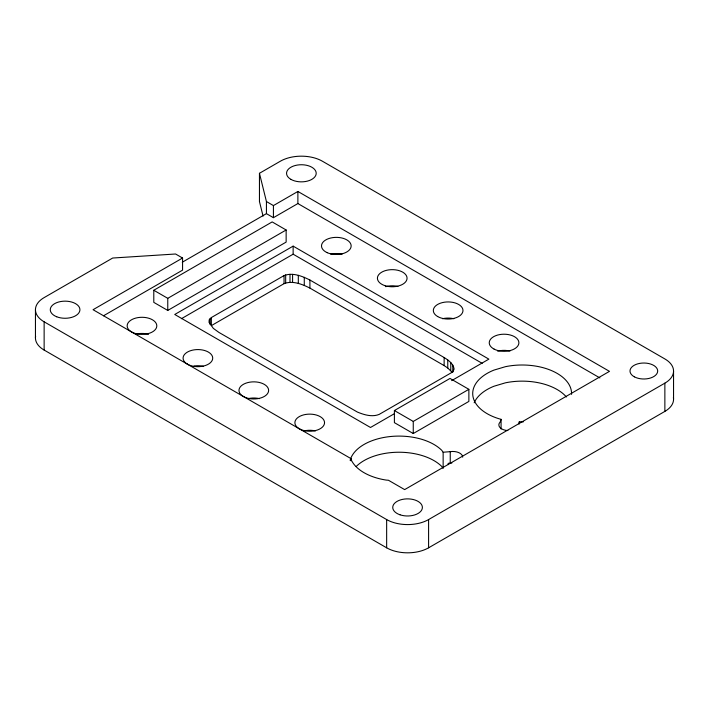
<?xml version="1.0" encoding="UTF-8"?>
<svg xmlns="http://www.w3.org/2000/svg" width="709" height="709" viewBox="0 0 709 709"><rect width="100%" height="100%" fill="white"/><g stroke="black" fill="none" stroke-linecap="round" stroke-linejoin="round"><path stroke-width="1.06" d="M209.359 319.662L209.208 322.498L213.347 328.391L219.037 332.494L357.442 412.08C364.151 414.854 372.074 417.273 379.129 414.428L451.828 372.455L453.033 371.516L454.114 369.017C453.273 363.549 448.478 360.261 444.135 357.522L309.913 280.028C302.149 276.12 292.657 272.238 284.043 275.588L211.344 317.561L209.359 319.662L209.359 322.684M518.828 423.849L519.307 421.775L523.277 421.882M571.543 394.355A49.417 28.528 0 0 0 505.42 366.686L493.96 370.098A49.417 28.528 0 0 0 501.077 419.347L500.155 422.032A9.882 5.707 0 0 0 507.857 430.567M263.066 216.112L259.45 201.542L259.45 173.297L280.409 161.191A29.654 17.122 0 0 1 322.347 161.191L664.865 358.94A29.654 17.122 0 0 1 664.865 383.152L664.865 411.397L428.591 547.809A29.654 17.122 0 0 1 386.653 547.809L44.135 350.06A29.654 17.122 0 0 1 35.61 336.163M103.532 315.771L182.567 270.138L182.567 258.032L93.056 309.709L350.964 458.608L351.256 459.911A49.417 28.528 0 0 0 386.201 480.082L388.461 480.259L404.653 489.609L609.483 371.356L297.886 191.457L273.426 205.575L266.433 201.542L259.45 173.297M182.275 262.233L266.433 213.648L273.426 217.681L297.886 203.554L599.894 377.924M153.791 290.265L272.167 221.917L286.144 229.991L286.144 242.097L167.767 310.436L153.791 302.371L153.791 290.265L167.767 298.329L286.144 229.991M451.642 380.636L488.873 359.135L293.136 246.129L174.751 314.477L370.497 427.483L394.364 413.702M181.433 318.687L293.136 254.194L482.191 363.354M452.12 372.278L447.76 368.015L444.135 365.587L309.913 288.093C302.149 284.194 292.657 280.312 284.043 283.662L211.344 325.635L211.344 317.561M394.399 410.546L450.02 378.438L468.871 389.321L468.871 401.427L413.258 433.536L394.399 422.653L394.399 410.546L413.258 421.43L468.871 389.321M182.567 258.032L175.575 253.999L112.678 258.032L44.135 297.603A29.654 17.122 0 0 0 44.135 321.815L386.653 519.564A29.654 17.122 0 0 0 428.591 519.564L664.865 383.152M451.863 462.968L448.132 463.367L448.416 464.634M350.131 460.371A49.417 28.528 0 0 1 389.808 436.593A49.417 28.528 0 0 1 441.796 450.366L443.143 452.245L450.242 451.651A9.882 5.707 0 0 1 462.685 457.163M673.55 371.046L673.55 399.291M519.307 421.775L519.307 423.929M501.077 419.347L501.077 429.025M452.794 365.064L452.794 372.128M450.764 362.494L450.764 370.559M450.242 451.651L450.242 463.491M447.76 359.942L447.76 368.015M444.135 357.522L444.135 365.587M443.143 452.245L443.143 468.383L441.796 466.504A49.417 28.528 0 0 0 356.193 466.504M428.591 519.564L428.591 547.809M413.258 421.43L413.258 433.536M386.653 519.564L386.653 547.809M350.964 458.608L350.964 460.806M309.913 280.028L309.913 288.093M304.276 277.29L304.276 285.364M298.312 275.34L298.312 283.405M297.886 191.457L297.886 203.554M293.136 246.129L293.136 254.194M292.587 274.356L292.587 282.43M289.999 274.268L289.999 282.333M285.665 274.888L285.665 282.962M284.043 275.588L284.043 283.662M273.426 205.575L273.426 217.681M266.433 201.542L266.433 213.648M210.13 318.501L210.13 324.554M167.767 298.329L167.767 310.436M44.135 321.815L44.135 350.06M35.45 309.709L35.45 337.954M673.39 397.501A29.654 17.122 0 0 1 664.865 411.397M474.179 402.792A49.417 28.528 0 0 1 493.96 386.237L505.42 382.825A49.417 28.528 0 0 1 566.394 396.969M330.722 254.141A14.827 8.561 0 0 1 342.075 254.177M385.678 286.675A14.827 8.561 0 0 1 397.909 286.436M442.478 318.722A14.827 8.561 0 0 1 453.822 318.722M497.718 351.177A14.827 8.561 0 0 1 509.957 351.052M135.419 334.311A14.827 8.561 0 0 1 148.544 334.311M194.053 366.004A14.827 8.561 0 0 1 203.563 366.358M248.132 398.644A14.827 8.561 0 0 1 259.476 398.644M304.046 430.921A14.827 8.561 0 0 1 315.39 430.921M399.991 514.787A14.827 8.561 0 0 0 422.387 507.538A14.827 8.561 0 0 0 400.31 499.96A14.827 8.561 0 0 0 399.991 514.787M634.369 376.833A13.834 7.985 0 0 0 657.314 372.837A13.834 7.985 0 0 0 639.846 363.363A13.834 7.985 0 0 0 634.369 376.833M290.894 179.35A14.827 8.561 0 0 0 315.7 175.513A14.827 8.561 0 0 0 297.541 165.029A14.827 8.561 0 0 0 290.894 179.35M56.693 316.763A14.827 8.561 0 0 0 79.878 310.382A14.827 8.561 0 0 0 58.732 301.981A14.827 8.561 0 0 0 56.693 316.763M494.111 349.112A14.827 8.561 0 0 0 518.554 344.574A14.827 8.561 0 0 0 499.517 334.621A14.827 8.561 0 0 0 494.111 349.112M437.666 316.542A14.827 8.561 0 0 0 462.472 312.704A14.827 8.561 0 0 0 444.313 302.22A14.827 8.561 0 0 0 437.666 316.542M384.827 285.621A14.827 8.561 0 0 0 407.063 278.203A14.827 8.561 0 0 0 384.827 270.794A14.827 8.561 0 0 0 384.827 285.621M327.239 252.688A14.827 8.561 0 0 0 351.017 247.087A14.827 8.561 0 0 0 330.722 238.002A14.827 8.561 0 0 0 327.239 252.688M299.233 428.741A14.827 8.561 0 0 0 324.04 424.904A14.827 8.561 0 0 0 305.88 414.419A14.827 8.561 0 0 0 299.233 428.741M243.32 396.464A14.827 8.561 0 0 0 268.126 392.626A14.827 8.561 0 0 0 249.967 382.142A14.827 8.561 0 0 0 243.32 396.464M187.406 364.178A14.827 8.561 0 0 0 212.213 360.349A14.827 8.561 0 0 0 194.053 349.865A14.827 8.561 0 0 0 187.406 364.178M131.502 331.901A14.827 8.561 0 0 0 156.299 328.063A14.827 8.561 0 0 0 138.14 317.579A14.827 8.561 0 0 0 131.502 331.901"/></g></svg>
